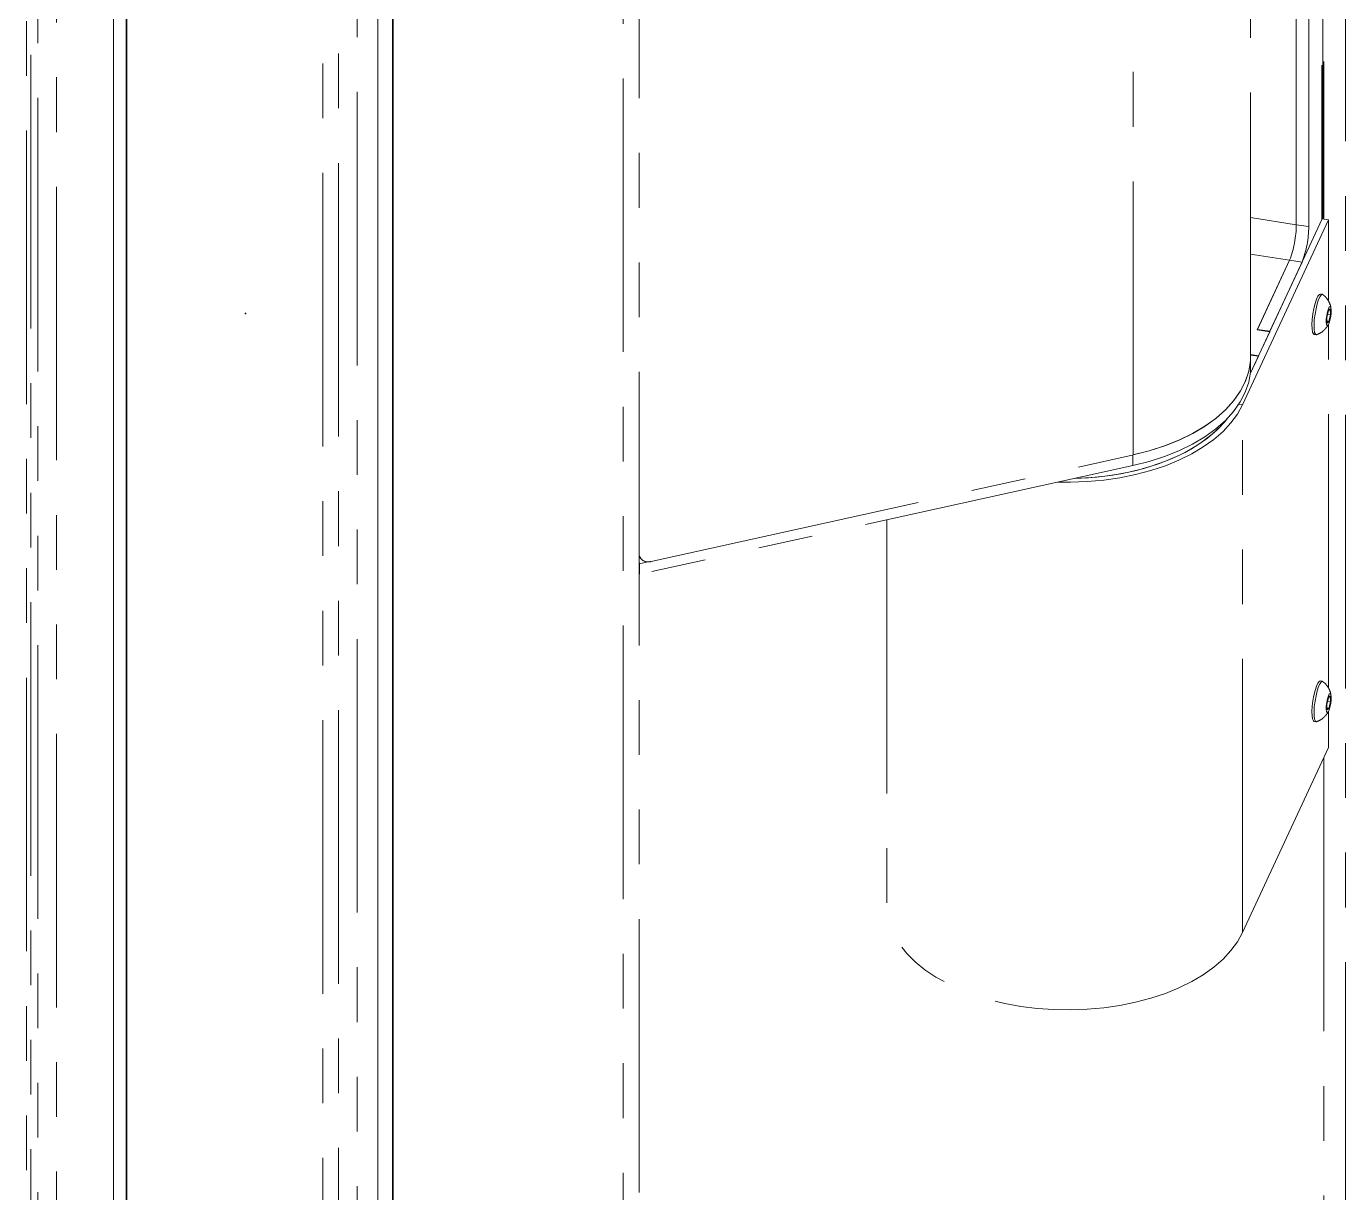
# Paper-space layout 'Blatt1' of a CAD drawing. Header units: millimetres. Extents: x 0 to 1189, y 0 to 841.
# Drawn here: x 634.62 to 665.23, y 99.25 to 126.32 of the extents above; entities that cross this region are included whole.
import ezdxf

# ---------------------------------------------------------------- set-up
doc = ezdxf.new("R2010")
doc.units = ezdxf.units.MM
doc.linetypes.add('PHANTOM', pattern=[12.7, 6.35, -1.27, 1.27, -1.27, 1.27, -1.27])

psp = doc.layouts.new('Blatt1')

# ---------------------------------------------------------------- linework, layer by layer
at = {"color": 7, "linetype": 'Continuous', "lineweight": 35}
for p, q in [((636.943, 56.145), (636.943, 195.692)), ((643.123, 52.962), (643.123, 192.508))]:
    psp.add_line(p, q, dxfattribs=at)
at = {"color": 8, "linetype": 'Continuous', "lineweight": 18}
for p, q in [((636.636, 55.921), (636.636, 195.467)), ((642.773, 52.878), (642.773, 192.425))]:
    psp.add_line(p, q, dxfattribs=at)
at = {"color": 8, "linetype": 'PHANTOM', "lineweight": 18}
for p, q in [((665.231, 180.803), (665.231, 76.014)), ((664.681, 150.819), (664.681, 121.84)), ((664.722, 150.908), (664.722, 121.847)), ((648.47, 150.513), (648.47, 99.022)), ((634.887, 150.059), (634.887, 78.359)), ((641.497, 78.469), (641.497, 150.161)), ((642.293, 150.201), (642.293, 98.71)), ((635.32, 78.149), (635.32, 149.849)), ((634.721, 81.207), (634.721, 149.315)), ((660.3, 116.373), (660.3, 144.462)), ((663.027, 121.882), (664.086, 121.718)), ((664.086, 121.718), (664.376, 121.673)), ((663.027, 121.034), (663.931, 120.894)), ((664.221, 120.849), (663.931, 120.894)), ((662.839, 117.537), (662.752, 117.55)), ((662.839, 105.289), (662.839, 117.537)), ((660.295, 116.128), (660.295, 116.372)), ((648.844, 113.85), (648.835, 113.906)), ((664.722, 109.346), (664.722, 76.014))]:
    psp.add_line(p, q, dxfattribs=at)
at = {"color": 7, "linetype": 'PHANTOM', "lineweight": 18}
for p, q in [((648.835, 99.252), (648.835, 150.664)), ((664.701, 121.85), (664.701, 150.863)), ((641.862, 78.699), (641.862, 150.22)), ((634.618, 79.453), (634.618, 149.755)), ((663.027, 118.434), (663.027, 146.98)), ((664.086, 121.718), (664.086, 127.312)), ((664.086, 121.718), (664.086, 127.295)), ((664.376, 121.673), (664.376, 127.25)), ((664.687, 121.853), (663.018, 118.257)), ((664.832, 121.83), (664.687, 121.853)), ((664.832, 121.83), (662.839, 117.537)), ((664.832, 119.949), (664.832, 121.83)), ((663.931, 120.894), (663.18, 119.277)), ((663.186, 119.288), (663.931, 120.894)), ((663.475, 119.243), (664.221, 120.849)), ((664.694, 120.102), (664.645, 120.109)), ((664.832, 119.726), (664.797, 119.563)), ((664.874, 119.761), (664.832, 119.726)), ((664.88, 119.634), (664.874, 119.761)), ((664.797, 119.563), (664.803, 119.436)), ((664.801, 119.478), (664.844, 119.471)), ((664.803, 119.436), (664.844, 119.471)), ((664.815, 119.644), (664.88, 119.634)), ((664.832, 110.967), (664.832, 119.404)), ((664.844, 119.471), (664.88, 119.634)), ((663.18, 119.277), (663.47, 119.232)), ((663.186, 119.288), (663.475, 119.243)), ((663.186, 119.276), (663.186, 119.288)), ((663.47, 119.232), (663.211, 118.674)), ((664.5, 119.17), (664.548, 119.163)), ((663.018, 118.257), (663.206, 118.663)), ((663.022, 118.538), (663.022, 118.297)), ((663.023, 118.327), (663.023, 118.555)), ((663.211, 118.674), (663.027, 118.703)), ((663.027, 118.691), (663.206, 118.663)), ((663.023, 118.327), (663.022, 118.327)), ((649.115, 113.901), (660.3, 116.373)), ((660.295, 116.128), (648.844, 113.605)), ((654.582, 114.869), (654.582, 105.916)), ((648.835, 114.025), (648.865, 113.98)), ((649.042, 113.894), (648.844, 113.85)), ((648.835, 113.85), (648.844, 113.85)), ((648.844, 113.85), (648.844, 113.605)), ((664.694, 111.12), (664.645, 111.127)), ((664.832, 110.744), (664.797, 110.581)), ((664.797, 110.581), (664.803, 110.454)), ((664.815, 110.662), (664.88, 110.652)), ((664.874, 110.779), (664.832, 110.744)), ((664.844, 110.489), (664.88, 110.652)), ((664.88, 110.652), (664.874, 110.779)), ((664.801, 110.496), (664.844, 110.489)), ((664.803, 110.454), (664.844, 110.489)), ((664.832, 109.582), (664.832, 110.422)), ((664.5, 110.188), (664.548, 110.181)), ((662.839, 105.289), (664.832, 109.582))]:
    psp.add_line(p, q, dxfattribs=at)
at = {"color": 7, "linetype": 'PHANTOM', "lineweight": 18, "flags": 128}
for points in [[(664.645, 120.109), (664.622, 120.101), (664.59, 120.06), (664.556, 119.989)], [(664.705, 120.096), (664.699, 120.1), (664.67, 120.094), (664.638, 120.053), (664.605, 119.981)], [(664.556, 119.989), (664.524, 119.891), (664.495, 119.774), (664.472, 119.648), (664.457, 119.521), (664.45, 119.403), (664.452, 119.302), (664.463, 119.227), (664.483, 119.182), (664.5, 119.17)], [(664.605, 119.981), (664.572, 119.883), (664.544, 119.767), (664.521, 119.641), (664.505, 119.514), (664.498, 119.395), (664.501, 119.295), (664.512, 119.219), (664.531, 119.174), (664.557, 119.163), (664.561, 119.164)], [(664.831, 119.764), (664.809, 119.694), (664.792, 119.61), (664.782, 119.524), (664.781, 119.45), (664.788, 119.398), (664.803, 119.376), (664.823, 119.389), (664.846, 119.433), (664.868, 119.503), (664.885, 119.587), (664.895, 119.673), (664.896, 119.747), (664.889, 119.799), (664.874, 119.821), (664.853, 119.808), (664.831, 119.764)], [(639.693, 119.654), (639.694, 119.651), (639.696, 119.648), (639.7, 119.646), (639.703, 119.646), (639.707, 119.647), (639.71, 119.649), (639.713, 119.652), (639.713, 119.655), (639.713, 119.658), (639.71, 119.66), (639.707, 119.662), (639.703, 119.662), (639.7, 119.662), (639.696, 119.66), (639.694, 119.657), (639.693, 119.654)], [(663.022, 118.542), (662.982, 118.307), (662.903, 118.075), (662.786, 117.849), (662.632, 117.63), (662.442, 117.421), (662.218, 117.223), (661.962, 117.039), (661.676, 116.87), (661.364, 116.717), (661.027, 116.583), (660.67, 116.467), (660.295, 116.373)], [(660.3, 116.373), (660.676, 116.469), (661.034, 116.585), (661.371, 116.72), (661.684, 116.874), (661.97, 117.044), (662.226, 117.229), (662.45, 117.428), (662.639, 117.639), (662.792, 117.859), (662.908, 118.086), (662.985, 118.319), (663.023, 118.555)], [(663.022, 118.297), (662.982, 118.062), (662.903, 117.83), (662.786, 117.604), (662.632, 117.385), (662.442, 117.176), (662.218, 116.978), (661.962, 116.794), (661.676, 116.625), (661.364, 116.472), (661.027, 116.338), (660.67, 116.223), (660.295, 116.128)], [(663.027, 118.434), (663.027, 118.407), (663.023, 118.327)], [(658.55, 115.743), (658.846, 115.74), (659.234, 115.754), (659.617, 115.788), (659.993, 115.843), (660.359, 115.917), (660.712, 116.011), (661.048, 116.123), (661.364, 116.252), (661.659, 116.398), (661.929, 116.559), (662.172, 116.733), (662.386, 116.92), (662.57, 117.117), (662.721, 117.323), (662.839, 117.537)], [(658.934, 115.828), (659.071, 115.832), (659.453, 115.859), (659.83, 115.906), (660.197, 115.974), (660.551, 116.061), (660.89, 116.168), (661.209, 116.292), (661.506, 116.434), (661.779, 116.591), (662.024, 116.763), (662.24, 116.947), (662.425, 117.143), (662.491, 117.226)], [(658.934, 115.828), (659.262, 115.843), (659.642, 115.879), (660.014, 115.937), (660.375, 116.015), (660.722, 116.112), (661.051, 116.227), (661.359, 116.361), (661.644, 116.51), (661.904, 116.675), (662.135, 116.853), (662.335, 117.043), (662.491, 117.226)], [(664.645, 111.127), (664.622, 111.119), (664.59, 111.078), (664.556, 111.007)], [(664.556, 111.007), (664.524, 110.909), (664.495, 110.793), (664.472, 110.666), (664.457, 110.539), (664.45, 110.421), (664.452, 110.32), (664.463, 110.245), (664.483, 110.2), (664.5, 110.188)], [(664.605, 110.999), (664.572, 110.901), (664.544, 110.785), (664.521, 110.659), (664.505, 110.532), (664.498, 110.413), (664.501, 110.313), (664.512, 110.237), (664.531, 110.192), (664.557, 110.181), (664.561, 110.182)], [(664.705, 111.114), (664.699, 111.118), (664.67, 111.112), (664.638, 111.071), (664.605, 110.999)], [(664.831, 110.782), (664.809, 110.712), (664.792, 110.628), (664.782, 110.542), (664.781, 110.468), (664.788, 110.416), (664.803, 110.394), (664.823, 110.407), (664.846, 110.451), (664.868, 110.521), (664.885, 110.605), (664.895, 110.691), (664.896, 110.765), (664.889, 110.817), (664.874, 110.839), (664.853, 110.826), (664.831, 110.782)], [(662.839, 105.289), (662.721, 105.075), (662.57, 104.869), (662.386, 104.672), (662.172, 104.485), (661.929, 104.31), (661.659, 104.15), (661.364, 104.004), (661.048, 103.875), (660.712, 103.763), (660.359, 103.669), (659.993, 103.594), (659.617, 103.54), (659.234, 103.506), (658.846, 103.492), (658.459, 103.499), (658.074, 103.526), (657.695, 103.574), (657.325, 103.642), (656.968, 103.729), (656.626, 103.835), (656.303, 103.959), (656, 104.099), (655.722, 104.255), (655.469, 104.425), (655.245, 104.608), (655.051, 104.802), (654.889, 105.005), (654.76, 105.217), (654.666, 105.434), (654.606, 105.655), (654.582, 105.879), (654.582, 105.916)]]:
    psp.add_lwpolyline(points, dxfattribs=at)
at = {"color": 7, "linetype": 'PHANTOM', "lineweight": 18}
for centre, radius, start, end in [((661.797, 121.723), 2.289, 338.7728, 359.8941), ((662.087, 121.678), 2.289, 338.7728, 359.8941), ((649.042, 114.098), 0.209, 187.9652, 290.1977)]:
    psp.add_arc(centre, radius, start, end, dxfattribs=at)
for points, knots in [([(664.89, 119.778), (664.888, 119.797), (664.88, 119.853), (664.842, 119.939), (664.784, 120.027), (664.732, 120.071), (664.708, 120.092)], [0, 0, 0, 0, 0.153143, 0.459039, 0.74263, 1, 1, 1, 1]), ([(664.563, 119.167), (664.587, 119.177), (664.64, 119.197), (664.711, 119.248), (664.772, 119.311), (664.813, 119.365), (664.83, 119.4), (664.835, 119.411)], [0, 0, 0, 0, 0.2044189, 0.4571458, 0.6899121, 0.9049254, 1, 1, 1, 1]), ([(664.89, 110.796), (664.888, 110.815), (664.88, 110.871), (664.842, 110.957), (664.784, 111.045), (664.732, 111.089), (664.708, 111.11)], [0, 0, 0, 0, 0.153143, 0.459039, 0.74263, 1, 1, 1, 1]), ([(664.563, 110.185), (664.587, 110.195), (664.64, 110.215), (664.711, 110.266), (664.772, 110.329), (664.813, 110.383), (664.83, 110.418), (664.835, 110.429)], [0, 0, 0, 0, 0.204419, 0.457146, 0.689912, 0.904925, 1, 1, 1, 1])]:
    psp.add_open_spline(points, degree=3, knots=knots, dxfattribs=at)

doc.saveas('drawing.dxf')
